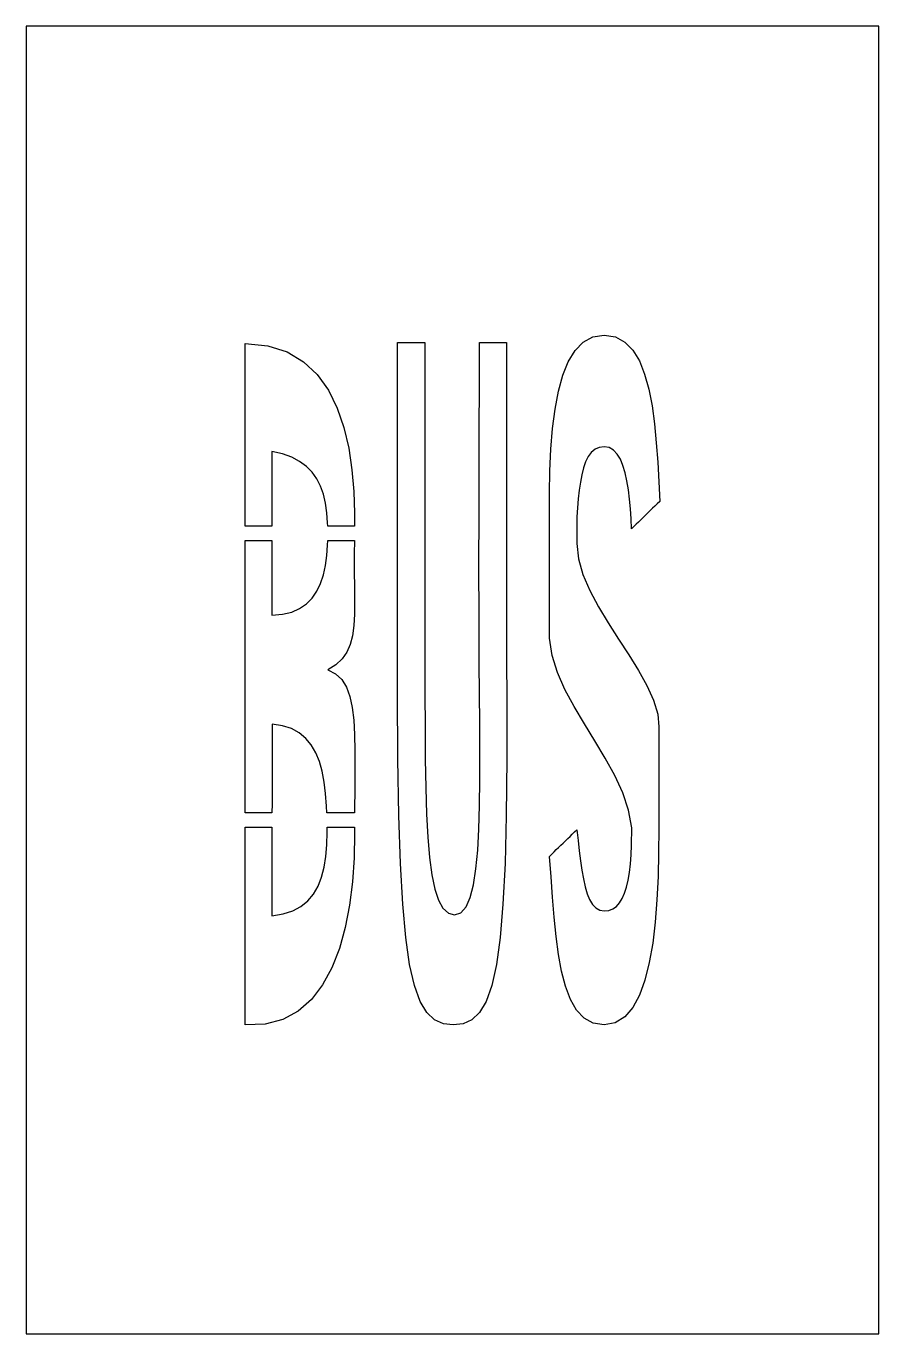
# Model space of a CAD drawing. Extents: x 0 to 30, y 0 to 46.
import ezdxf

# ---------------------------------------------------------------- set-up
doc = ezdxf.new("R2010")
doc.units = 0
doc.layers.add('CUT', color=7, linetype='Continuous')
doc.layers.add('OUTSIDE', color=1, linetype='Continuous')

msp = doc.modelspace()

# ---------------------------------------------------------------- linework, layer by layer
at = {"layer": 'CUT'}
for points in [[(21.3456, 34.6028), (21.5736, 34.2236), (21.7584, 33.7628), (21.9048, 33.2348), (22.02, 32.6468), (22.1064, 32.0132), (22.1688, 31.3484), (22.2192, 30.6644), (22.2552, 29.9708), (22.2888, 29.2796), (22.2048, 29.2004), (22.1232, 29.1188), (22.0416, 29.0396), (21.9576, 28.958), (21.876, 28.8788), (21.7944, 28.7996), (21.7104, 28.718), (21.6288, 28.6388), (21.5472, 28.5572), (21.4632, 28.478), (21.3816, 28.3988), (21.3, 28.3172), (21.2832, 28.6724), (21.2592, 29.0252), (21.2304, 29.366), (21.1896, 29.6948), (21.1392, 30.0044), (21.0768, 30.29), (20.9976, 30.5444), (20.9064, 30.7676), (20.7936, 30.9476), (20.664, 31.0844), (20.5128, 31.1732), (20.3376, 31.2044), (20.1624, 31.1828), (20.0136, 31.1156), (19.884, 31.0076), (19.776, 30.8588), (19.6848, 30.6764), (19.6104, 30.4652), (19.548, 30.2228), (19.5, 29.9588), (19.4592, 29.6732), (19.4256, 29.3732), (19.3992, 29.0588), (19.3752, 28.7348), (19.3752, 28.6556), (19.3752, 28.5788), (19.3752, 28.4996), (19.3752, 28.4228), (19.3752, 28.3436), (19.3752, 28.2668), (19.3752, 28.1876), (19.3752, 28.1108), (19.3752, 28.0316), (19.3752, 27.9548), (19.3752, 27.8756), (19.3752, 27.7988), (19.4328, 27.2588), (19.5912, 26.7068), (19.8336, 26.1452), (20.136, 25.5764), (20.4792, 25.0076), (20.8416, 24.4388), (21.204, 23.8796), (21.5424, 23.3324), (21.8376, 22.802), (22.0704, 22.2908), (22.2192, 21.8036), (22.2624, 21.3476), (22.2624, 21.05), (22.2624, 20.75), (22.2624, 20.4524), (22.2624, 20.1524), (22.2624, 19.8524), (22.2624, 19.5548), (22.2624, 19.2548), (22.2624, 18.9572), (22.2624, 18.6572), (22.2624, 18.3572), (22.2624, 18.0596), (22.2624, 17.7596), (22.2528, 16.922), (22.2336, 16.0868), (22.1928, 15.2708), (22.1304, 14.486), (22.044, 13.7444), (21.924, 13.0604), (21.7704, 12.4436), (21.5784, 11.9108), (21.3432, 11.474), (21.06, 11.1476), (20.7264, 10.9412), (20.3376, 10.8692), (19.9512, 10.9316), (19.6296, 11.1092), (19.3632, 11.39), (19.1472, 11.7668), (18.9744, 12.2252), (18.8376, 12.7532), (18.7296, 13.3436), (18.6456, 13.982), (18.5784, 14.6564), (18.5232, 15.3596), (18.468, 16.0772), (18.4128, 16.7972), (18.492, 16.8764), (18.5736, 16.9532), (18.6528, 17.0324), (18.7344, 17.1092), (18.8136, 17.1884), (18.8928, 17.2652), (18.9744, 17.3444), (19.0536, 17.4212), (19.1352, 17.5004), (19.2144, 17.5772), (19.296, 17.6564), (19.3752, 17.7332), (19.416, 17.354), (19.4568, 16.9868), (19.5, 16.6364), (19.548, 16.3076), (19.6032, 16.0028), (19.6656, 15.7268), (19.7376, 15.482), (19.824, 15.2756), (19.9248, 15.1052), (20.0424, 14.9804), (20.1792, 14.9012), (20.3376, 14.8748), (20.4984, 14.8916), (20.64, 14.9468), (20.7672, 15.0356), (20.8776, 15.158), (20.9736, 15.314), (21.0552, 15.5012), (21.1248, 15.7172), (21.18, 15.962), (21.2256, 16.2332), (21.2592, 16.5284), (21.2832, 16.8476), (21.3, 17.1884), (21.3048, 17.8052), (21.1944, 18.4196), (20.988, 19.0316), (20.7072, 19.6412), (20.376, 20.2484), (20.0112, 20.8556), (19.6392, 21.4604), (19.2816, 22.0628), (18.9576, 22.6652), (18.6912, 23.2676), (18.5016, 23.8676), (18.4128, 24.47), (18.4128, 24.8276), (18.4128, 25.1852), (18.4128, 25.5428), (18.4128, 25.9004), (18.4128, 26.2556), (18.4128, 26.6132), (18.4128, 26.9708), (18.4128, 27.3284), (18.4128, 27.686), (18.4128, 28.0436), (18.4128, 28.4012), (18.4128, 28.7588), (18.4128, 29.5652), (18.4296, 30.3572), (18.4632, 31.1204), (18.5232, 31.85), (18.6072, 32.5316), (18.7248, 33.158), (18.8808, 33.7172), (19.0752, 34.1972), (19.3128, 34.5884), (19.6008, 34.8812), (19.9392, 35.066), (20.3376, 35.1308), (20.7312, 35.0684), (21.0648, 34.8884)], [(11.5296, 29.63), (11.556, 28.8692), (11.553, 28.4098), (10.6108, 28.4098), (10.608, 28.5236), (10.5816, 28.8836), (10.5312, 29.2196), (10.4592, 29.5316), (10.3584, 29.8172), (10.2264, 30.0764), (10.0608, 30.3068), (9.8616, 30.5108), (9.6216, 30.6884), (9.3432, 30.8348), (9.0168, 30.95), (8.6448, 31.0388), (8.6448, 30.5588), (8.6448, 30.0788), (8.6448, 29.5988), (8.6448, 29.1188), (8.6448, 28.6388), (8.6448, 28.4098), (7.7112, 28.4098), (7.7112, 28.8404), (7.7112, 30.8372), (7.7112, 32.8364), (7.7112, 34.8332), (8.5056, 34.7588), (9.1872, 34.5404), (9.7632, 34.1948), (10.2432, 33.7412), (10.632, 33.194), (10.9416, 32.5676), (11.1768, 31.8836), (11.3496, 31.154), (11.4624, 30.398)], [(14.0208, 29.3492), (14.0208, 28.6556), (14.0232, 27.8588), (14.0232, 26.9636), (14.0232, 25.9772), (14.0256, 24.9068), (14.028, 23.7596), (14.028, 22.538), (14.0328, 21.3284), (14.0424, 20.2172), (14.0592, 19.202), (14.0904, 18.2852), (14.1336, 17.4692), (14.1936, 16.7588), (14.2752, 16.1492), (14.3784, 15.6476), (14.508, 15.2564), (14.664, 14.9732), (14.8536, 14.8004), (15.0744, 14.7428), (15.2928, 14.8124), (15.4752, 15.0188), (15.6216, 15.3476), (15.7368, 15.7964), (15.8232, 16.3532), (15.8856, 17.0084), (15.9288, 17.7548), (15.9528, 18.5828), (15.9648, 19.4828), (15.9648, 20.4476), (15.9576, 21.47), (15.948, 22.538), (15.9408, 23.5844), (15.936, 24.6212), (15.9336, 25.634), (15.9312, 26.6012), (15.9312, 27.5156), (15.9336, 28.3556), (15.936, 29.1092), (15.9408, 29.7596), (15.9432, 30.2924), (15.9456, 34.8692), (15.948, 34.8692), (16.9032, 34.8692), (16.9008, 30.1988), (16.8984, 29.6252), (16.896, 28.9364), (16.896, 28.1516), (16.896, 27.2924), (16.896, 26.3756), (16.8984, 25.4204), (16.9008, 24.4508), (16.9056, 23.4836), (16.9104, 22.538), (16.9128, 20.2292), (16.8936, 18.2372), (16.848, 16.5404), (16.776, 15.1148), (16.6752, 13.9412), (16.5432, 12.9932), (16.38, 12.2516), (16.1832, 11.6948), (15.9528, 11.3012), (15.6816, 11.0468), (15.3744, 10.91), (15.0264, 10.8692), (14.6784, 10.91), (14.3688, 11.0468), (14.0976, 11.3012), (13.8624, 11.6948), (13.6608, 12.2516), (13.4928, 12.9932), (13.356, 13.9412), (13.248, 15.1148), (13.1664, 16.5404), (13.1112, 18.2372), (13.0776, 20.2292), (13.068, 22.538), (13.068, 34.8692), (14.0232, 34.8692), (14.0208, 30.3956), (14.0208, 29.93)], [(11.5296, 24.9116), (11.484, 24.5588), (11.4048, 24.2492), (11.2872, 23.978), (11.1216, 23.7404), (10.9008, 23.5364), (10.6176, 23.3588), (10.8888, 23.2148), (11.1024, 23.0132), (11.268, 22.7492), (11.3904, 22.4228), (11.4744, 22.0364), (11.5272, 21.59), (11.556, 21.0788), (11.568, 20.5076), (11.5656, 19.874), (11.5584, 19.178), (11.5512, 18.4196), (11.5512, 18.3298), (10.5794, 18.3298), (10.5696, 18.566), (10.536, 19.0028), (10.4832, 19.4084), (10.4112, 19.7876), (10.3152, 20.1308), (10.1904, 20.4404), (10.032, 20.714), (9.84, 20.9468), (9.6096, 21.1412), (9.336, 21.29), (9.0168, 21.3932), (8.6496, 21.4484), (8.652, 20.8868), (8.652, 20.3252), (8.652, 19.7636), (8.6496, 19.202), (8.6496, 18.6404), (8.6483, 18.3298), (7.7112, 18.3298), (7.7112, 18.8564), (7.7112, 20.8532), (7.7112, 22.85), (7.7112, 24.8468), (7.7112, 26.8436), (7.7112, 27.9078), (8.6448, 27.9078), (8.6448, 27.6788), (8.6448, 27.1988), (8.6448, 26.7188), (8.6448, 26.2388), (8.6448, 25.7588), (8.6448, 25.2788), (9.0168, 25.31), (9.3432, 25.3868), (9.6216, 25.5116), (9.8616, 25.6772), (10.0608, 25.8812), (10.2264, 26.1212), (10.3584, 26.3948), (10.4592, 26.6948), (10.5312, 27.0236), (10.5816, 27.3764), (10.608, 27.7484), (10.6119, 27.9078), (11.5481, 27.9078), (11.5416, 27.4436), (11.544, 26.822), (11.5512, 26.2628), (11.556, 25.7588), (11.5536, 25.31)], [(11.4816, 15.8996), (11.3784, 15.0764), (11.2272, 14.2892), (11.0208, 13.55), (10.7544, 12.8732), (10.428, 12.2732), (10.0344, 11.7596), (9.5688, 11.3492), (9.0312, 11.0564), (8.412, 10.8908), (7.7112, 10.8692), (7.7112, 12.866), (7.7112, 14.8628), (7.7112, 16.8596), (7.7112, 17.8278), (8.6461, 17.8278), (8.6448, 17.5172), (8.6424, 16.9556), (8.6424, 16.394), (8.6424, 15.8324), (8.6424, 15.2708), (8.6448, 14.7092), (9.0384, 14.7692), (9.3792, 14.8772), (9.6672, 15.0308), (9.912, 15.23), (10.1112, 15.4676), (10.2696, 15.746), (10.3944, 16.0628), (10.4856, 16.4108), (10.5456, 16.7924), (10.5816, 17.2028), (10.596, 17.642), (10.5931, 17.8278), (11.5512, 17.8278), (11.5512, 17.5988), (11.5368, 16.7444)]]:
    msp.add_lwpolyline(points, close=True, dxfattribs=at)
at = {"layer": 'OUTSIDE'}
msp.add_lwpolyline([(0, 0), (30, 0), (30, 46), (0, 46)], close=True, dxfattribs=at)

doc.saveas('drawing.dxf')
